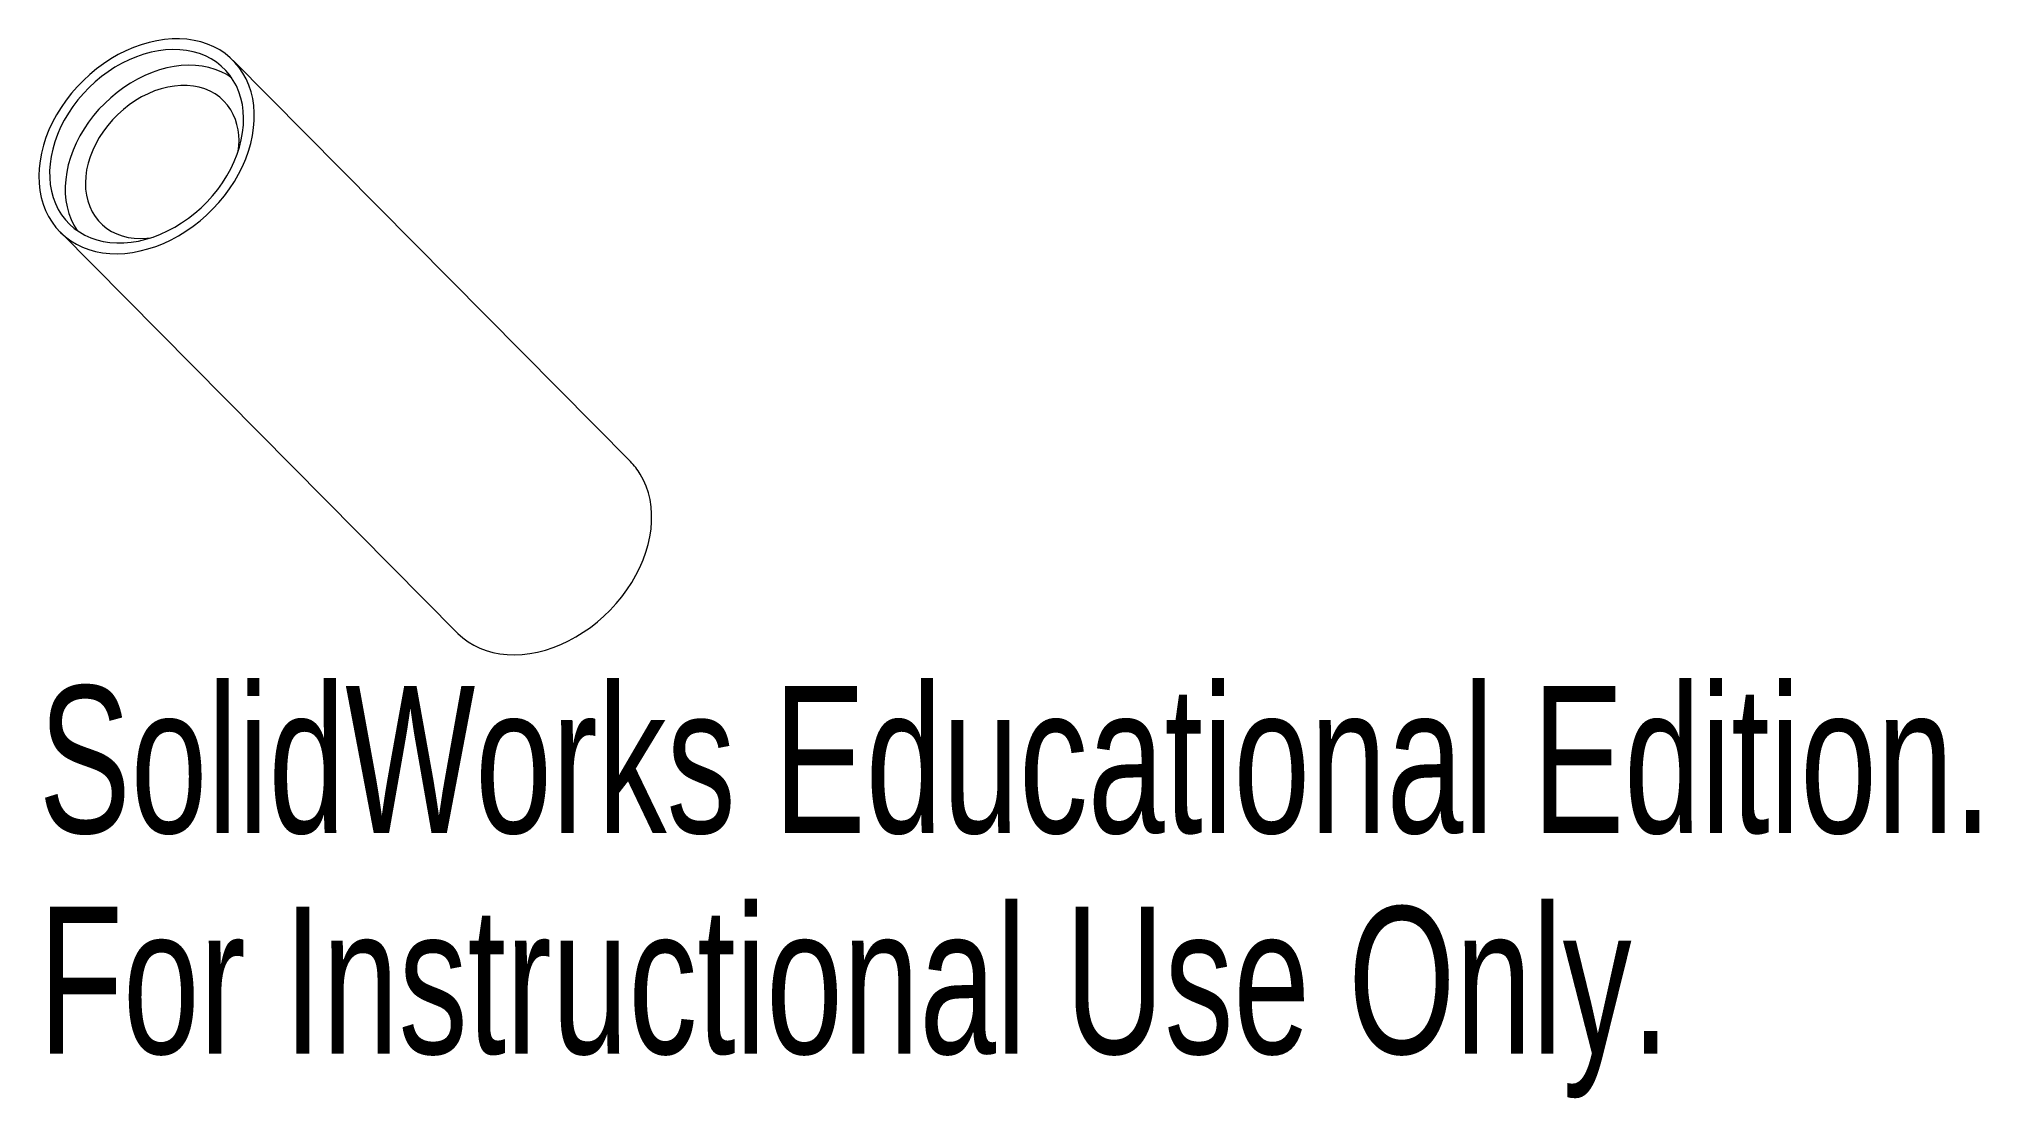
# Model space of a CAD drawing. Header units: millimetres. Extents: x -16.6 to 47.1, y -18.1 to 16.7.
import ezdxf

# ---------------------------------------------------------------- set-up
doc = ezdxf.new("R2010")
doc.units = ezdxf.units.MM
doc.styles.add('SLDTEXTSTYLE0', font='TXT', dxfattribs={"width": 0.7})

msp = doc.modelspace()

# ---------------------------------------------------------------- linework, layer by layer
at = {"color": 7, "linetype": 'Continuous', "lineweight": 15}
for p, q in [((2.842, 2.815), (-10.206, 15.987)), ((-15.89, 10.357), (-2.842, -2.815))]:
    msp.add_line(p, q, dxfattribs=at)
at = {"color": 7, "linetype": 'Continuous', "lineweight": 15, "flags": 128}
for points in [[(-9.884, 15.576), (-10.006, 15.756), (-10.145, 15.923), (-10.299, 16.075), (-10.467, 16.213), (-10.648, 16.334), (-10.842, 16.439), (-11.047, 16.527), (-11.263, 16.597), (-11.488, 16.65), (-11.722, 16.685), (-11.962, 16.701), (-12.208, 16.698), (-12.458, 16.678), (-12.711, 16.639), (-12.966, 16.582), (-13.222, 16.507), (-13.476, 16.415), (-13.729, 16.306), (-13.978, 16.181), (-14.222, 16.04), (-14.46, 15.884), (-14.69, 15.714), (-14.912, 15.53), (-15.124, 15.335), (-15.326, 15.128), (-15.515, 14.91), (-15.692, 14.684), (-15.855, 14.45), (-16.003, 14.209), (-16.136, 13.963), (-16.253, 13.713), (-16.353, 13.46), (-16.436, 13.205), (-16.501, 12.95), (-16.548, 12.697), (-16.577, 12.446), (-16.587, 12.198), (-16.579, 11.956), (-16.553, 11.72), (-16.508, 11.492), (-16.446, 11.272), (-16.365, 11.063), (-16.268, 10.864), (-16.153, 10.677), (-16.023, 10.504), (-15.877, 10.344), (-15.716, 10.199), (-15.541, 10.069), (-15.353, 9.956), (-15.153, 9.859), (-14.942, 9.78), (-14.722, 9.719), (-14.492, 9.675), (-14.256, 9.65), (-14.012, 9.643), (-13.764, 9.654), (-13.512, 9.684), (-13.258, 9.732), (-13.002, 9.798), (-12.747, 9.881), (-12.493, 9.982), (-12.243, 10.099), (-11.996, 10.232), (-11.755, 10.381), (-11.521, 10.544), (-11.294, 10.721), (-11.077, 10.911), (-10.87, 11.112), (-10.674, 11.324), (-10.491, 11.546), (-10.321, 11.776), (-10.166, 12.014), (-10.025, 12.258), (-9.9, 12.506), (-9.792, 12.758), (-9.7, 13.012), (-9.626, 13.267), (-9.57, 13.521), (-9.532, 13.774), (-9.512, 14.023), (-9.511, 14.268), (-9.528, 14.507), (-9.563, 14.74), (-9.617, 14.964), (-9.689, 15.179), (-9.778, 15.383), (-9.884, 15.576)], [(-10.2, 15.335), (-10.316, 15.505), (-10.448, 15.661), (-10.595, 15.804), (-10.755, 15.931), (-10.929, 16.042), (-11.115, 16.137), (-11.312, 16.215), (-11.519, 16.275), (-11.735, 16.318), (-11.958, 16.342), (-12.187, 16.349), (-12.422, 16.337), (-12.66, 16.307), (-12.9, 16.259), (-13.141, 16.194), (-13.381, 16.111), (-13.62, 16.012), (-13.855, 15.896), (-14.086, 15.764), (-14.311, 15.618), (-14.528, 15.458), (-14.737, 15.284), (-14.937, 15.099), (-15.125, 14.902), (-15.302, 14.696), (-15.466, 14.48), (-15.616, 14.258), (-15.751, 14.029), (-15.871, 13.795), (-15.974, 13.558), (-16.061, 13.318), (-16.131, 13.078), (-16.182, 12.838), (-16.216, 12.6), (-16.232, 12.365), (-16.23, 12.135), (-16.209, 11.911), (-16.17, 11.694), (-16.114, 11.486), (-16.039, 11.287), (-15.948, 11.099), (-15.84, 10.923), (-15.716, 10.76), (-15.577, 10.61), (-15.423, 10.475), (-15.256, 10.356), (-15.076, 10.253), (-14.884, 10.167), (-14.682, 10.098), (-14.471, 10.046), (-14.251, 10.012), (-14.025, 9.997), (-13.793, 9.999), (-13.556, 10.02), (-13.317, 10.059), (-13.076, 10.116), (-12.835, 10.19), (-12.595, 10.281), (-12.358, 10.389), (-12.125, 10.513), (-11.897, 10.652), (-11.676, 10.805), (-11.462, 10.972), (-11.258, 11.152), (-11.064, 11.343), (-10.881, 11.545), (-10.711, 11.756), (-10.554, 11.975), (-10.411, 12.201), (-10.284, 12.432), (-10.172, 12.668), (-10.077, 12.907), (-9.998, 13.147), (-9.938, 13.387), (-9.895, 13.626), (-9.87, 13.863), (-9.863, 14.095), (-9.875, 14.322), (-9.904, 14.543), (-9.952, 14.756), (-10.018, 14.96), (-10.101, 15.153), (-10.2, 15.335)], [(-10.258, 15.424), (-10.416, 15.524), (-10.602, 15.619), (-10.799, 15.697), (-11.006, 15.758), (-11.222, 15.8), (-11.445, 15.825), (-11.675, 15.831), (-11.909, 15.82), (-12.147, 15.79), (-12.387, 15.742), (-12.628, 15.677), (-12.869, 15.594), (-13.107, 15.494), (-13.343, 15.378), (-13.573, 15.247), (-13.798, 15.1), (-14.016, 14.94), (-14.225, 14.767), (-14.424, 14.581), (-14.613, 14.385), (-14.789, 14.178), (-14.953, 13.963), (-15.103, 13.74), (-15.238, 13.511), (-15.358, 13.277), (-15.462, 13.04), (-15.548, 12.801), (-15.618, 12.56), (-15.67, 12.32), (-15.704, 12.082), (-15.72, 11.848), (-15.717, 11.618), (-15.696, 11.393), (-15.658, 11.177), (-15.601, 10.968), (-15.527, 10.769), (-15.435, 10.581), (-15.327, 10.405), (-15.326, 10.403)], [(-10.281, 14.367), (-10.386, 14.519), (-10.508, 14.657), (-10.644, 14.781), (-10.794, 14.888), (-10.958, 14.979), (-11.133, 15.053), (-11.318, 15.109), (-11.512, 15.147), (-11.714, 15.167), (-11.922, 15.168), (-12.135, 15.15), (-12.35, 15.114), (-12.567, 15.06), (-12.784, 14.987), (-12.999, 14.898), (-13.21, 14.792), (-13.416, 14.67), (-13.616, 14.533), (-13.808, 14.382), (-13.99, 14.219), (-14.162, 14.044), (-14.322, 13.858), (-14.468, 13.664), (-14.6, 13.462), (-14.717, 13.255), (-14.818, 13.042), (-14.901, 12.827), (-14.968, 12.611), (-15.016, 12.395), (-15.046, 12.181), (-15.057, 11.97), (-15.05, 11.765), (-15.024, 11.566), (-14.979, 11.375), (-14.917, 11.194), (-14.837, 11.023), (-14.74, 10.865), (-14.626, 10.72), (-14.497, 10.589), (-14.354, 10.473), (-14.197, 10.374), (-14.027, 10.291), (-13.847, 10.226), (-13.657, 10.179), (-13.459, 10.15), (-13.254, 10.14), (-13.043, 10.148), (-12.921, 10.162)], [(-2.842, -2.815), (-2.828, -2.829), (-2.667, -2.973), (-2.493, -3.103), (-2.305, -3.216), (-2.105, -3.313), (-1.894, -3.392), (-1.674, -3.454), (-1.444, -3.497), (-1.207, -3.523), (-0.964, -3.53), (-0.716, -3.518), (-0.464, -3.488), (-0.21, -3.44), (0.046, -3.375), (0.301, -3.291), (0.555, -3.19), (0.806, -3.073), (1.052, -2.94), (1.293, -2.791), (1.528, -2.628), (1.754, -2.451), (1.971, -2.262), (2.178, -2.06), (2.374, -1.848), (2.557, -1.626), (2.727, -1.396), (2.883, -1.158), (3.023, -0.915), (3.148, -0.666), (3.257, -0.414), (3.348, -0.16), (3.422, 0.094), (3.478, 0.349), (3.516, 0.601), (3.536, 0.851), (3.537, 1.096), (3.52, 1.335), (3.485, 1.567), (3.431, 1.791), (3.36, 2.006), (3.27, 2.211), (3.164, 2.403)]]:
    msp.add_lwpolyline(points, dxfattribs=at)
at = {"color": 7, "linetype": 'Continuous', "lineweight": 15}
for centre, radius, start, end in [((-12.058, 13.351), 2.047, 350.57441, 29.75076), ((1.231, 1.22), 2.267, 31.45846, 44.70693)]:
    msp.add_arc(centre, radius, start, end, dxfattribs=at)

# ---------------------------------------------------------------- texts
at = {"color": 7, "linetype": 'Continuous', "char_height": 4.83362, "attachment_point": 1, "style": 'SLDTEXTSTYLE0'}
for s, insert in [('SolidWorks Educational Edition.', (-16.587, -4.549)), ('For Instructional Use Only.', (-16.587, -11.8))]:
    msp.add_mtext(s, dxfattribs=dict(at, insert=insert))

doc.saveas('drawing.dxf')
